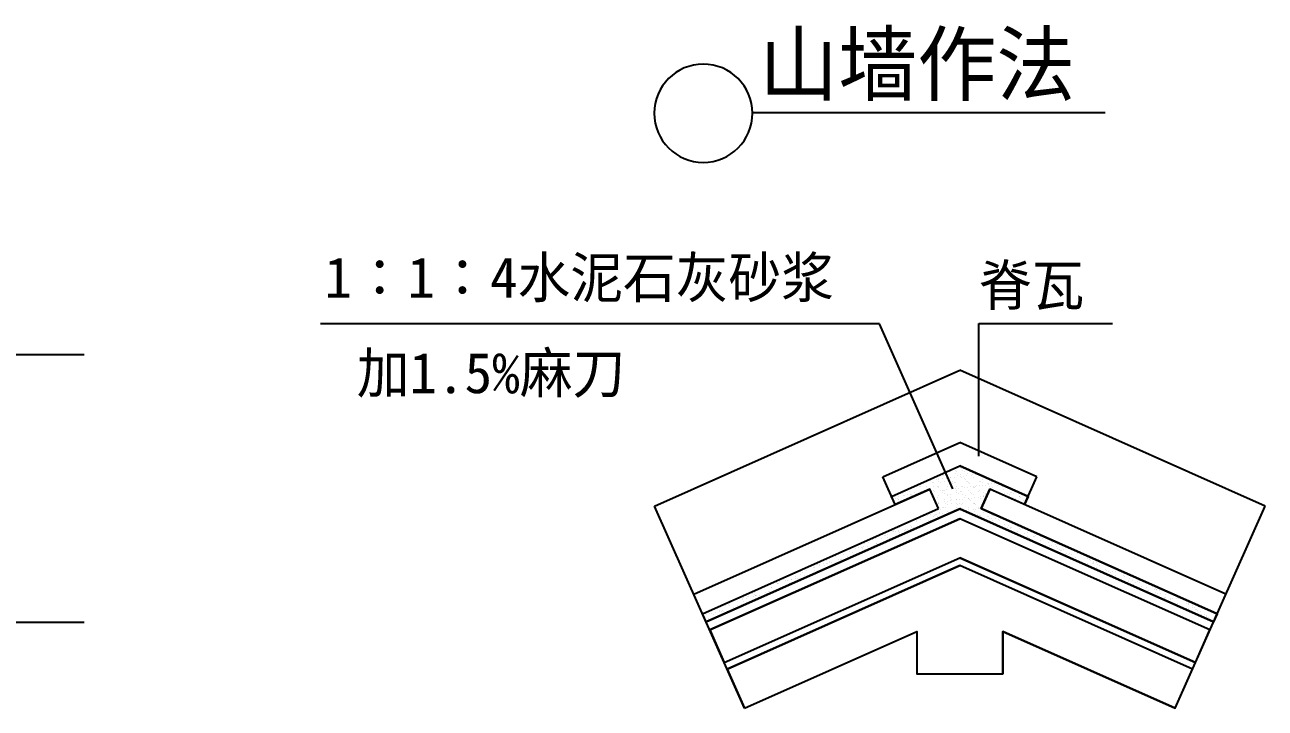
# Model space of a CAD drawing. Header units: metres. Extents: x 2670 to 45747, y -17800 to 38568.
# Drawn here: x 31499 to 45388, y 2334 to 9994 of the extents above; entities that cross this region are included whole.
import ezdxf

# ---------------------------------------------------------------- set-up
doc = ezdxf.new("R2010")
doc.units = ezdxf.units.M
doc.layers.add('MC', color=4, linetype='Continuous')
doc.layers.add('ZHOU2', color=3, linetype='Continuous')

# ---------------------------------------------------------------- blocks, each defined once
blk = doc.blocks.new('HN10')
for start, end in [(0, 180), (180, 0)]:
    blk.add_arc((0, 0), 688, start, end)

msp = doc.modelspace()

# ---------------------------------------------------------------- linework, layer by layer
for p, q in [((39653.29, 9011.98), (43597.21, 9011.98)), ((41070.55, 6640.54), (34809.02, 6640.54)), ((41889.99, 4794.02), (41070.55, 6640.54)), ((42180.21, 6646.99), (43676.86, 6646.99)), ((42180.21, 5158.09), (42180.21, 6646.99)), ((30584.42, 6296.9), (32164.12, 6296.9)), ((41921.25, 5000.05), (41921.25, 5000.05)), ((41988.66, 5016.94), (41988.66, 5016.94)), ((42002.77, 5003.15), (42002.77, 5003.15)), ((41597.11, 4863.66), (41597.11, 4863.66)), ((41600.64, 4882.6), (41600.64, 4882.6)), ((41641.29, 4887.95), (41641.29, 4887.95)), ((41665.59, 4867.8), (41665.59, 4867.8)), ((41673.35, 4863.98), (41673.35, 4863.98)), ((41709.21, 4896.89), (41709.21, 4896.89)), ((41725.88, 4914.07), (41725.88, 4914.07)), ((41731.73, 4877.38), (41731.73, 4877.38)), ((41735.23, 4900.31), (41735.23, 4900.31)), ((41752.82, 4863.95), (41752.82, 4863.95)), ((41770.94, 4956.17), (41770.94, 4956.17)), ((41775.88, 4905.67), (41775.88, 4905.67)), ((41780.16, 4947.72), (41780.16, 4947.72)), ((41788.34, 4940.79), (41788.34, 4940.79)), ((41793.32, 4965.81), (41793.32, 4965.81)), ((41796.47, 4869.47), (41796.47, 4869.47)), ((41823.66, 4907.86), (41823.66, 4907.86)), ((41843.79, 4914.61), (41843.79, 4914.61)), ((41860.93, 4918.93), (41860.93, 4918.93)), ((41868.14, 4989.43), (41868.14, 4989.43)), ((41869.82, 4918.03), (41869.82, 4918.03)), ((41873.43, 4862.26), (41873.43, 4862.26)), ((41887.44, 4877.66), (41887.44, 4877.66)), ((41908.52, 4864.23), (41908.52, 4864.23)), ((41910.47, 4923.39), (41910.47, 4923.39)), ((41921.22, 4965.2), (41921.22, 4965.2)), ((41924.37, 4868.86), (41924.37, 4868.86)), ((41930.47, 4991.61), (41930.47, 4991.61)), ((41944.05, 4941.08), (41944.05, 4941.08)), ((41973.97, 4951.75), (41973.97, 4951.75)), ((41978.38, 4932.33), (41978.38, 4932.33)), ((41991.81, 4920.6), (41991.81, 4920.6)), ((42004.41, 4935.75), (42004.41, 4935.75)), ((42023.73, 4906.15), (42023.73, 4906.15)), ((42023.85, 4989.72), (42023.85, 4989.72)), ((42032.95, 4897.7), (42032.95, 4897.7)), ((42043.15, 4877.94), (42043.15, 4877.94)), ((42045.06, 4941.1), (42045.06, 4941.1)), ((42056.27, 4970.06), (42056.27, 4970.06)), ((42059.42, 4873.72), (42059.42, 4873.72)), ((42064.23, 4864.51), (42064.23, 4864.51)), ((42099.76, 4941.36), (42099.76, 4941.36)), ((42112.97, 4950.04), (42112.97, 4950.04)), ((42119.71, 4919.99), (42119.71, 4919.99)), ((42139, 4953.47), (42139, 4953.47)), ((42174.04, 4950.03), (42174.04, 4950.03)), ((42183.26, 4941.58), (42183.26, 4941.58)), ((42190.3, 4875.39), (42190.3, 4875.39)), ((42198.85, 4878.23), (42198.85, 4878.23)), ((42219.94, 4864.8), (42219.94, 4864.8)), ((42226.75, 4901.72), (42226.75, 4901.72)), ((42318.2, 4874.78), (42318.2, 4874.78)), ((42375.65, 4865.08), (42375.65, 4865.08)), ((41304.99, 4751.32), (41304.99, 4751.32)), ((41326.08, 4737.89), (41326.08, 4737.89)), ((41372.74, 4776.21), (41372.74, 4776.21)), ((41377.57, 4723.77), (41377.57, 4723.77)), ((41405.79, 4767.21), (41405.79, 4767.21)), ((41418.21, 4729.12), (41418.21, 4729.12)), ((41422.51, 4730.61), (41422.51, 4730.61)), ((41460.7, 4751.61), (41460.7, 4751.61)), ((41470.25, 4816.67), (41470.25, 4816.67)), ((41481.78, 4738.18), (41481.78, 4738.18)), ((41486.13, 4738.06), (41486.13, 4738.06)), ((41512.15, 4741.49), (41512.15, 4741.49)), ((41517.31, 4815.02), (41517.31, 4815.02)), ((41523.05, 4820.1), (41523.05, 4820.1)), ((41533.69, 4766.59), (41533.69, 4766.59)), ((41572.81, 4774.49), (41572.81, 4774.49)), ((41601.13, 4818.34), (41601.13, 4818.34)), ((41730.24, 4570.57), (41632.62, 4789.82)), ((41646.74, 4759.21), (41646.74, 4759.21)), ((41668.74, 4771.46), (41668.74, 4771.46)), ((41673.02, 4815.31), (41673.02, 4815.31)), ((41687.39, 4764.56), (41687.39, 4764.56)), ((41723.12, 4818.38), (41723.12, 4818.38)), ((41729.03, 4817.73), (41729.03, 4817.73)), ((41732.34, 4809.93), (41732.34, 4809.93)), ((41755.31, 4773.5), (41755.31, 4773.5)), ((41772.11, 4752.17), (41772.11, 4752.17)), ((41775.84, 4770.07), (41775.84, 4770.07)), ((41781.33, 4776.93), (41781.33, 4776.93)), ((41793.2, 4738.74), (41793.2, 4738.74)), ((41799.62, 4773.13), (41799.62, 4773.13)), ((41821.98, 4782.28), (41821.98, 4782.28)), ((41825.6, 4724.47), (41825.6, 4724.47)), ((41828.72, 4815.59), (41828.72, 4815.59)), ((41864.08, 4822.59), (41864.08, 4822.59)), ((41867.23, 4726.25), (41867.23, 4726.25)), ((41882.64, 4853.82), (41882.64, 4853.82)), ((41889.89, 4791.22), (41889.89, 4791.22)), ((41915.92, 4794.65), (41915.92, 4794.65)), ((41926.14, 4813.96), (41926.14, 4813.96)), ((41927.52, 4772.52), (41927.52, 4772.52)), ((41927.82, 4752.46), (41927.82, 4752.46)), ((41948.91, 4739.02), (41948.91, 4739.02)), ((41956.57, 4800), (41956.57, 4800)), ((41975.91, 4768.35), (41975.91, 4768.35)), ((41984.43, 4815.87), (41984.43, 4815.87)), ((41985.12, 4759.91), (41985.12, 4759.91)), ((41994.96, 4824.26), (41994.96, 4824.26)), ((41998.11, 4727.92), (41998.11, 4727.92)), ((42024.48, 4808.94), (42024.48, 4808.94)), ((42050.51, 4812.36), (42050.51, 4812.36)), ((42062.57, 4777.38), (42062.57, 4777.38)), ((42076.45, 4857.84), (42076.45, 4857.84)), ((42083.53, 4752.74), (42083.53, 4752.74)), ((42091.16, 4817.72), (42091.16, 4817.72)), ((42104.61, 4739.31), (42104.61, 4739.31)), ((42122.86, 4823.65), (42122.86, 4823.65)), ((42126.01, 4727.31), (42126.01, 4727.31)), ((42126.21, 4812.24), (42126.21, 4812.24)), ((42135.43, 4803.79), (42135.43, 4803.79)), ((42140.14, 4816.16), (42140.14, 4816.16)), ((42159.07, 4826.66), (42159.07, 4826.66)), ((42178.93, 4763.93), (42178.93, 4763.93)), ((42185.1, 4830.08), (42185.1, 4830.08)), ((42193.44, 4779.05), (42193.44, 4779.05)), ((42207.52, 4570.57), (42305.14, 4789.82)), ((42225.75, 4835.43), (42225.75, 4835.43)), ((42239.24, 4753.02), (42239.24, 4753.02)), ((42257.9, 4828.51), (42257.9, 4828.51)), ((42260.32, 4739.59), (42260.32, 4739.59)), ((42261.05, 4732.17), (42261.05, 4732.17)), ((42276.52, 4856.12), (42276.52, 4856.12)), ((42285.74, 4847.68), (42285.74, 4847.68)), ((42293.66, 4844.38), (42293.66, 4844.38)), ((42295.84, 4816.44), (42295.84, 4816.44)), ((42319.69, 4847.8), (42319.69, 4847.8)), ((42329.24, 4807.82), (42329.24, 4807.82)), ((42360.33, 4853.15), (42360.33, 4853.15)), ((42379, 4762.22), (42379, 4762.22)), ((42388.22, 4753.77), (42388.22, 4753.77)), ((42388.78, 4830.18), (42388.78, 4830.18)), ((42394.94, 4753.31), (42394.94, 4753.31)), ((42451.55, 4816.72), (42451.55, 4816.72)), ((42456.39, 4783.3), (42456.39, 4783.3)), ((42474.35, 4738.71), (42474.35, 4738.71)), ((42500.37, 4742.13), (42500.37, 4742.13)), ((42519.84, 4733.23), (42519.84, 4733.23)), ((42541.02, 4747.48), (42541.02, 4747.48)), ((42550.65, 4753.59), (42550.65, 4753.59)), ((42571.73, 4740.16), (42571.73, 4740.16)), ((42582.02, 4757.79), (42582.02, 4757.79)), ((42608.94, 4756.43), (42608.94, 4756.43)), ((42654.88, 4738.09), (42654.88, 4738.09)), ((41216.95, 4702.62), (41216.95, 4702.62)), ((41242.98, 4706.05), (41242.98, 4706.05)), ((41246.28, 4689.25), (41246.28, 4689.25)), ((41272.2, 4686.73), (41272.2, 4686.73)), ((41278.06, 4669.2), (41278.06, 4669.2)), ((41281.42, 4678.28), (41281.42, 4678.28)), ((41283.63, 4711.4), (41283.63, 4711.4)), ((41338.35, 4715.46), (41338.35, 4715.46)), ((41351.54, 4720.34), (41351.54, 4720.34)), ((41401.98, 4689.54), (41401.98, 4689.54)), ((41431.72, 4722.17), (41431.72, 4722.17)), ((41473.4, 4720.33), (41473.4, 4720.33)), ((41713.4, 4690.1), (41713.4, 4690.1)), ((41728.01, 4632.28), (41728.01, 4632.28)), ((41732.18, 4721.38), (41732.18, 4721.38)), ((41733.49, 4641.17), (41733.49, 4641.17)), ((41735.33, 4625.04), (41735.33, 4625.04)), ((41777.78, 4586.68), (41777.78, 4586.68)), ((41801.41, 4650.11), (41801.41, 4650.11)), ((41802.77, 4676.79), (41802.77, 4676.79)), ((41812.5, 4626.97), (41812.5, 4626.97)), ((41827.43, 4653.54), (41827.43, 4653.54)), ((41833.58, 4613.54), (41833.58, 4613.54)), ((41834.82, 4716.03), (41834.82, 4716.03)), ((41868.08, 4658.89), (41868.08, 4658.89)), ((41869.1, 4690.38), (41869.1, 4690.38)), ((41870.38, 4629.91), (41870.38, 4629.91)), ((41878.32, 4676.17), (41878.32, 4676.17)), ((41928.08, 4630.56), (41928.08, 4630.56)), ((41930.67, 4676.17), (41930.67, 4676.17)), ((41935.99, 4667.83), (41935.99, 4667.83)), ((41937.3, 4622.12), (41937.3, 4622.12)), ((41962.02, 4671.26), (41962.02, 4671.26)), ((41968.2, 4627.25), (41968.2, 4627.25)), ((41989.29, 4613.82), (41989.29, 4613.82)), ((42001.25, 4631.58), (42001.25, 4631.58)), ((42002.67, 4676.61), (42002.67, 4676.61)), ((42024.81, 4690.67), (42024.81, 4690.67)), ((42028.62, 4720.05), (42028.62, 4720.05)), ((42065.71, 4681.04), (42065.71, 4681.04)), ((42068.86, 4584.7), (42068.86, 4584.7)), ((42070.58, 4685.55), (42070.58, 4685.55)), ((42078.39, 4674.45), (42078.39, 4674.45)), ((42087.61, 4666), (42087.61, 4666)), ((42096.61, 4688.98), (42096.61, 4688.98)), ((42123.91, 4627.53), (42123.91, 4627.53)), ((42129.16, 4630.97), (42129.16, 4630.97)), ((42131.1, 4626.14), (42131.1, 4626.14)), ((42137.26, 4694.33), (42137.26, 4694.33)), ((42144.99, 4614.1), (42144.99, 4614.1)), ((42180.52, 4690.95), (42180.52, 4690.95)), ((42196.59, 4682.71), (42196.59, 4682.71)), ((42199.74, 4586.37), (42199.74, 4586.37)), ((42205.17, 4703.27), (42205.17, 4703.27)), ((42228.7, 4718.33), (42228.7, 4718.33)), ((42231.2, 4706.69), (42231.2, 4706.69)), ((42237.91, 4709.89), (42237.91, 4709.89)), ((42590.42, 4688.63), (42590.42, 4688.63)), ((42631.79, 4712.19), (42631.79, 4712.19)), ((42641.01, 4703.75), (42641.01, 4703.75)), ((42647.64, 4691.8), (42647.64, 4691.8)), ((42658.03, 4641.75), (42658.03, 4641.75)), ((42681.06, 4636.46), (42681.06, 4636.46)), ((42684.51, 4663.89), (42684.51, 4663.89)), ((42718.33, 4688.02), (42718.33, 4688.02)), ((41529.88, 4450.61), (41529.88, 4450.61)), ((41543.14, 4477.57), (41543.14, 4477.57)), ((41562.55, 4487.77), (41562.55, 4487.77)), ((41578.33, 4491.29), (41578.33, 4491.29)), ((41604.35, 4494.71), (41604.35, 4494.71)), ((41645, 4500.06), (41645, 4500.06)), ((41678.19, 4482.44), (41678.19, 4482.44)), ((41680.19, 4494.49), (41680.19, 4494.49)), ((41697.17, 4501.48), (41697.17, 4501.48)), ((41712.92, 4509), (41712.92, 4509)), ((41718.25, 4488.05), (41718.25, 4488.05)), ((41738.48, 4528.7), (41738.48, 4528.7)), ((41738.94, 4512.43), (41738.94, 4512.43)), ((41753.78, 4564.9), (41753.78, 4564.9)), ((41779.59, 4517.78), (41779.59, 4517.78)), ((41786.99, 4578.24), (41786.99, 4578.24)), ((41805.92, 4580.45), (41805.92, 4580.45)), ((41830.49, 4538.38), (41830.49, 4538.38)), ((41847.51, 4526.72), (41847.51, 4526.72)), ((41873.53, 4533.57), (41873.53, 4533.57)), ((41873.53, 4530.15), (41873.53, 4530.15)), ((41909.49, 4565.18), (41909.49, 4565.18)), ((41933.82, 4579.83), (41933.82, 4579.83)), ((41980.8, 4582.26), (41980.8, 4582.26)), ((42048.77, 4553.22), (42048.77, 4553.22)), ((42065.19, 4565.46), (42065.19, 4565.46)), ((42116.68, 4562.16), (42116.68, 4562.16)), ((42132.31, 4534.62), (42132.31, 4534.62)), ((42142.71, 4565.59), (42142.71, 4565.59)), ((42164.29, 4502.33), (42164.29, 4502.33)), ((42180.87, 4580.54), (42180.87, 4580.54)), ((42183.36, 4570.94), (42183.36, 4570.94)), ((42185.38, 4488.9), (42185.38, 4488.9)), ((42190.09, 4572.1), (42190.09, 4572.1)), ((42202.89, 4490.03), (42202.89, 4490.03)), ((42233.59, 4532.24), (42233.59, 4532.24)), ((42267.35, 4539.49), (42267.35, 4539.49)), ((42283.35, 4486.63), (42283.35, 4486.63)), ((42292.57, 4478.19), (42292.57, 4478.19)), ((42297.37, 4456.49), (42297.37, 4456.49)), ((42320, 4502.61), (42320, 4502.61)), ((42323.4, 4459.92), (42323.4, 4459.92)), ((42330.8, 4489.41), (42330.8, 4489.41)), ((42341.08, 4489.18), (42341.08, 4489.18)), ((42364.05, 4465.27), (42364.05, 4465.27)), ((42401.38, 4444.82), (42401.38, 4444.82)), ((41152.75, 4305.8), (41152.75, 4305.8)), ((41211.71, 4313.35), (41211.71, 4313.35)), ((41220.66, 4314.74), (41220.66, 4314.74)), ((41223.05, 4330.71), (41223.05, 4330.71)), ((41246.69, 4318.17), (41246.69, 4318.17)), ((41279.03, 4317.24), (41279.03, 4317.24)), ((41287.34, 4323.52), (41287.34, 4323.52)), ((41288.25, 4308.79), (41288.25, 4308.79)), ((41291.51, 4361.99), (41291.51, 4361.99)), ((41350.95, 4330.1), (41350.95, 4330.1)), ((41355.25, 4332.46), (41355.25, 4332.46)), ((41367.42, 4313.64), (41367.42, 4313.64)), ((41379.57, 4406.72), (41379.57, 4406.72)), ((41381.28, 4335.89), (41381.28, 4335.89)), ((41418.39, 4381.84), (41418.39, 4381.84)), ((41421.93, 4341.24), (41421.93, 4341.24)), ((41426.14, 4375.71), (41426.14, 4375.71)), ((41429.34, 4361.12), (41429.34, 4361.12)), ((41438.56, 4352.68), (41438.56, 4352.68)), ((41447.22, 4362.28), (41447.22, 4362.28)), ((41482.75, 4439.13), (41482.75, 4439.13)), ((41482.85, 4431.31), (41482.85, 4431.31)), ((41546.29, 4381.23), (41546.29, 4381.23)), ((41579.65, 4405.01), (41579.65, 4405.01)), ((41613.73, 4432.97), (41613.73, 4432.97)), ((41638.45, 4439.41), (41638.45, 4439.41)), ((42261.28, 4440.54), (42261.28, 4440.54)), ((42270.5, 4443.15), (42270.5, 4443.15)), ((42336.07, 4438.33), (42336.07, 4438.33)), ((42385.83, 4392.73), (42385.83, 4392.73)), ((42395.05, 4384.28), (42395.05, 4384.28)), ((42416.99, 4440.82), (42416.99, 4440.82)), ((42468.99, 4397.94), (42468.99, 4397.94)), ((42478.06, 4350.82), (42478.06, 4350.82)), ((42504.08, 4354.25), (42504.08, 4354.25)), ((42516.09, 4377.69), (42516.09, 4377.69)), ((42532.44, 4347.86), (42532.44, 4347.86)), ((42537.17, 4364.26), (42537.17, 4364.26)), ((42544.73, 4359.6), (42544.73, 4359.6)), ((42588.86, 4388.31), (42588.86, 4388.31)), ((42612.65, 4368.54), (42612.65, 4368.54)), ((42613.08, 4315.9), (42613.08, 4315.9)), ((42638.62, 4342.7), (42638.62, 4342.7)), ((42638.67, 4371.97), (42638.67, 4371.97)), ((42647.84, 4334.26), (42647.84, 4334.26)), ((42667.48, 4352.73), (42667.48, 4352.73)), ((42768.78, 4316.18), (42768.78, 4316.18)), ((40899.98, 4181.57), (40899.98, 4181.57)), ((40940.68, 4187.58), (40940.68, 4187.58)), ((40978.42, 4229.47), (40978.42, 4229.47)), ((40987.64, 4221.03), (40987.64, 4221.03)), ((41020.48, 4236.22), (41020.48, 4236.22)), ((41030.86, 4183.24), (41030.86, 4183.24)), ((41031.14, 4181.17), (41031.14, 4181.17)), ((41095.32, 4232.7), (41095.32, 4232.7)), ((41096.39, 4187.87), (41096.39, 4187.87)), ((41128.73, 4273.35), (41128.73, 4273.35)), ((41137.94, 4264.91), (41137.94, 4264.91)), ((41155.1, 4249.94), (41155.1, 4249.94)), ((41155.61, 4278.97), (41155.61, 4278.97)), ((41176.19, 4236.51), (41176.19, 4236.51)), ((41181.44, 4225.05), (41181.44, 4225.05)), ((41290.66, 4283.83), (41290.66, 4283.83)), ((42603.02, 4303.27), (42603.02, 4303.27)), ((42670.63, 4256.39), (42670.63, 4256.39)), ((42691.34, 4294.4), (42691.34, 4294.4)), ((42712.18, 4252.77), (42712.18, 4252.77)), ((42725.42, 4253.93), (42725.42, 4253.93)), ((42730.93, 4302.65), (42730.93, 4302.65)), ((42733.26, 4239.34), (42733.26, 4239.34)), ((42741.1, 4248.8), (42741.1, 4248.8)), ((42750.32, 4240.35), (42750.32, 4240.35)), ((42793.34, 4262.87), (42793.34, 4262.87)), ((42793.82, 4200.49), (42793.82, 4200.49)), ((42801.51, 4258.06), (42801.51, 4258.06)), ((42819.36, 4266.3), (42819.36, 4266.3)), ((42860.01, 4271.65), (42860.01, 4271.65)), ((42867.88, 4253.05), (42867.88, 4253.05)), ((42869.12, 4211.18), (42869.12, 4211.18)), ((42888.97, 4239.62), (42888.97, 4239.62)), ((42964.87, 4191.26), (42964.87, 4191.26)), ((42993.89, 4198.77), (42993.89, 4198.77)), ((43000, 4212.85), (43000, 4212.85)), ((43003.11, 4190.33), (43003.11, 4190.33)), ((40572.74, 4029.23), (40572.74, 4029.23)), ((40580.22, 4049.51), (40580.22, 4049.51)), ((40640.18, 4080.98), (40640.18, 4080.98)), ((40669.65, 4061.81), (40669.65, 4061.81)), ((40707.79, 4034.1), (40707.79, 4034.1)), ((40728.36, 4123.88), (40728.36, 4123.88)), ((40728.41, 4120.48), (40728.41, 4120.48)), ((40730.52, 4093.4), (40730.52, 4093.4)), ((40749.45, 4110.45), (40749.45, 4110.45)), ((40754.43, 4123.9), (40754.43, 4123.9)), ((40768.08, 4080.36), (40768.08, 4080.36)), ((40780.29, 4047.8), (40780.29, 4047.8)), ((40795.08, 4129.25), (40795.08, 4129.25)), ((40825.35, 4062.1), (40825.35, 4062.1)), ((40835.52, 4132.11), (40835.52, 4132.11)), ((40863, 4138.19), (40863, 4138.19)), ((40880.83, 4137.28), (40880.83, 4137.28)), ((40884.07, 4124.17), (40884.07, 4124.17)), ((40889.02, 4141.62), (40889.02, 4141.62)), ((40905.16, 4110.74), (40905.16, 4110.74)), ((40929.67, 4146.97), (40929.67, 4146.97)), ((40963.42, 4131.5), (40963.42, 4131.5)), ((40997.58, 4155.91), (40997.58, 4155.91)), ((41023.61, 4159.34), (41023.61, 4159.34)), ((41064.26, 4164.69), (41064.26, 4164.69)), ((42932.57, 4161.1), (42932.57, 4161.1)), ((42974.03, 4157.2), (42974.03, 4157.2)), ((43000.05, 4160.63), (43000.05, 4160.63)), ((43003.15, 4116.51), (43003.15, 4116.51)), ((43040.7, 4165.98), (43040.7, 4165.98)), ((43046.61, 4150.47), (43046.61, 4150.47)), ((43063.97, 4128.13), (43063.97, 4128.13)), ((43067.61, 4165.97), (43067.61, 4165.97)), ((43085.06, 4114.7), (43085.06, 4114.7)), ((43096.37, 4104.87), (43096.37, 4104.87)), ((43105.59, 4096.42), (43105.59, 4096.42)), ((43131.05, 4115.89), (43131.05, 4115.89)), ((43149.09, 4056.56), (43149.09, 4056.56)), ((43154.71, 4051.53), (43154.71, 4051.53)), ((43160.96, 4066.34), (43160.96, 4066.34)), ((43180.74, 4054.96), (43180.74, 4054.96)), ((43201.64, 4071.3), (43201.64, 4071.3)), ((43221.39, 4060.31), (43221.39, 4060.31)), ((43289.3, 4069.25), (43289.3, 4069.25)), ((43315.33, 4072.68), (43315.33, 4072.68)), ((43316.67, 4066.62), (43316.67, 4066.62)), ((43329.54, 4070.68), (43329.54, 4070.68)), ((43349.16, 4054.84), (43349.16, 4054.84)), ((43358.38, 4046.4), (43358.38, 4046.4)), ((40302.83, 3934.99), (40302.83, 3934.99)), ((40317.11, 3931.84), (40317.11, 3931.84)), ((40329.37, 3916.14), (40329.37, 3916.14)), ((40338.59, 3907.7), (40338.59, 3907.7)), ((40370.74, 3943.93), (40370.74, 3943.93)), ((40396.77, 3947.36), (40396.77, 3947.36)), ((40398.61, 3936.04), (40398.61, 3936.04)), ((40437.42, 3952.71), (40437.42, 3952.71)), ((40447.99, 3933.5), (40447.99, 3933.5)), ((40457.33, 3998.11), (40457.33, 3998.11)), ((40478.42, 3984.68), (40478.42, 3984.68)), ((40479.68, 3960.03), (40479.68, 3960.03)), ((40488.89, 3951.58), (40488.89, 3951.58)), ((40505.33, 3961.65), (40505.33, 3961.65)), ((40512.45, 3982.97), (40512.45, 3982.97)), ((40531.36, 3965.08), (40531.36, 3965.08)), ((40572, 3970.43), (40572, 3970.43)), ((40613.04, 3998.4), (40613.04, 3998.4)), ((40629.98, 4003.91), (40629.98, 4003.91)), ((40634.12, 3984.96), (40634.12, 3984.96)), ((40639.2, 3995.47), (40639.2, 3995.47)), ((40639.92, 3979.37), (40639.92, 3979.37)), ((40643.33, 3984.64), (40643.33, 3984.64)), ((43260.06, 4003.21), (43260.06, 4003.21)), ((43269.25, 4024.42), (43269.25, 4024.42)), ((43281.14, 3989.77), (43281.14, 3989.77)), ((43332.69, 3974.34), (43332.69, 3974.34)), ((43361.43, 3949.29), (43361.43, 3949.29)), ((43400.13, 4026.09), (43400.13, 4026.09)), ((43401.88, 4006.54), (43401.88, 4006.54)), ((43402.08, 3954.64), (43402.08, 3954.64)), ((43403.28, 3929.74), (43403.28, 3929.74)), ((43415.77, 4003.49), (43415.77, 4003.49)), ((43436.85, 3990.06), (43436.85, 3990.06)), ((43451.64, 3960.94), (43451.64, 3960.94)), ((43460.86, 3952.49), (43460.86, 3952.49)), ((43467.74, 3979.21), (43467.74, 3979.21)), ((43469.99, 3963.58), (43469.99, 3963.58)), ((43496.02, 3967.01), (43496.02, 3967.01)), ((43504.36, 3912.63), (43504.36, 3912.63)), ((43512.76, 3941.7), (43512.76, 3941.7)), ((43531.18, 3929.13), (43531.18, 3929.13)), ((43536.67, 3972.36), (43536.67, 3972.36)), ((39904.51, 3753.09), (39904.51, 3753.09)), ((39945.16, 3758.44), (39945.16, 3758.44)), ((39989.87, 3779.5), (39989.87, 3779.5)), ((40013.07, 3767.39), (40013.07, 3767.39)), ((40039.1, 3770.81), (40039.1, 3770.81)), ((40079.75, 3776.16), (40079.75, 3776.16)), ((40081.47, 3780.07), (40081.47, 3780.07)), ((40124.92, 3784.36), (40124.92, 3784.36)), ((40127.58, 3810.27), (40127.58, 3810.27)), ((40147.66, 3785.1), (40147.66, 3785.1)), ((40173.69, 3788.53), (40173.69, 3788.53)), ((40179.06, 3872.26), (40179.06, 3872.26)), ((40185.21, 3830.63), (40185.21, 3830.63)), ((40186.3, 3872.34), (40186.3, 3872.34)), ((40188.28, 3863.82), (40188.28, 3863.82)), ((40207.38, 3858.91), (40207.38, 3858.91)), ((40214.34, 3793.88), (40214.34, 3793.88)), ((40231.78, 3823.96), (40231.78, 3823.96)), ((40252.65, 3882.37), (40252.65, 3882.37)), ((40320.26, 3835.49), (40320.26, 3835.49)), ((40342.01, 3872.63), (40342.01, 3872.63)), ((40363.09, 3859.19), (40363.09, 3859.19)), ((40380.55, 3881.76), (40380.55, 3881.76)), ((40382.09, 3867.84), (40382.09, 3867.84)), ((43554.12, 3867.03), (43554.12, 3867.03)), ((43563.34, 3858.58), (43563.34, 3858.58)), ((43582.77, 3848.97), (43582.77, 3848.97)), ((43601.77, 3884.53), (43601.77, 3884.53)), ((43611.85, 3878.57), (43611.85, 3878.57)), ((43632.94, 3865.14), (43632.94, 3865.14)), ((43650.68, 3857.91), (43650.68, 3857.91)), ((43669.38, 3837.66), (43669.38, 3837.66)), ((43676.7, 3861.34), (43676.7, 3861.34)), ((43708.84, 3816.78), (43708.84, 3816.78)), ((43717.35, 3866.69), (43717.35, 3866.69)), ((43729.67, 3883.92), (43729.67, 3883.92)), ((43732.82, 3787.58), (43732.82, 3787.58)), ((43757.15, 3862.61), (43757.15, 3862.61)), ((43788.65, 3865.42), (43788.65, 3865.42)), ((43800.26, 3839.32), (43800.26, 3839.32)), ((43806.91, 3817.01), (43806.91, 3817.01)), ((43807.94, 3753.65), (43807.94, 3753.65)), ((43816.13, 3808.56), (43816.13, 3808.56)), ((43831.37, 3752.24), (43831.37, 3752.24)), ((43857.39, 3755.67), (43857.39, 3755.67)), ((43859.63, 3768.7), (43859.63, 3768.7)), ((43864.55, 3817.06), (43864.55, 3817.06)), ((43867.87, 3792.45), (43867.87, 3792.45)), ((43898.04, 3761.02), (43898.04, 3761.02)), ((43963.65, 3753.93), (43963.65, 3753.93)), ((43965.96, 3769.96), (43965.96, 3769.96)), ((43991.98, 3773.39), (43991.98, 3773.39)), ((39644.23, 3620.8), (39644.23, 3620.8)), ((39669.78, 3632.64), (39669.78, 3632.64)), ((39780.86, 3692.3), (39780.86, 3692.3)), ((39797.68, 3632.03), (39797.68, 3632.03)), ((39799.94, 3621.08), (39799.94, 3621.08)), ((39816.02, 3611.99), (39816.02, 3611.99)), ((39830.63, 3646.7), (39830.63, 3646.7)), ((39839.84, 3638.26), (39839.84, 3638.26)), ((39856.55, 3684.5), (39856.55, 3684.5)), ((39865.12, 3683.77), (39865.12, 3683.77)), ((39915.27, 3746.57), (39915.27, 3746.57)), ((39929.58, 3733.23), (39929.58, 3733.23)), ((39931.17, 3736.19), (39931.17, 3736.19)), ((39936.35, 3733.14), (39936.35, 3733.14)), ((39980.93, 3690.59), (39980.93, 3690.59)), ((40060.46, 3734.9), (40060.46, 3734.9)), ((40070.97, 3746.85), (40070.97, 3746.85)), ((40092.06, 3733.42), (40092.06, 3733.42)), ((43829.03, 3740.21), (43829.03, 3740.21)), ((43909.39, 3723.1), (43909.39, 3723.1)), ((43918.61, 3714.65), (43918.61, 3714.65)), ((43931.31, 3742.37), (43931.31, 3742.37)), ((43984.74, 3740.5), (43984.74, 3740.5)), ((44001.9, 3697.77), (44001.9, 3697.77)), ((44038.08, 3650), (44038.08, 3650)), ((44060.64, 3692.14), (44060.64, 3692.14)), ((44069.5, 3650.89), (44069.5, 3650.89)), ((44078.73, 3655.35), (44078.73, 3655.35)), ((44112.42, 3718.68), (44112.42, 3718.68)), ((44129.8, 3697.16), (44129.8, 3697.16)), ((44146.64, 3664.29), (44146.64, 3664.29)), ((44159.74, 3629.01), (44159.74, 3629.01)), ((44162.18, 3673.08), (44162.18, 3673.08)), ((44171.4, 3664.63), (44171.4, 3664.63)), ((44172.67, 3667.72), (44172.67, 3667.72)), ((44180.82, 3615.57), (44180.82, 3615.57)), ((44200.38, 3652.56), (44200.38, 3652.56)), ((44213.32, 3673.07), (44213.32, 3673.07)), ((44214.9, 3624.77), (44214.9, 3624.77)), ((44315.45, 3629.29), (44315.45, 3629.29)), ((44336.53, 3615.86), (44336.53, 3615.86)), ((39346.71, 3483.5), (39346.71, 3483.5)), ((39373.2, 3495.03), (39373.2, 3495.03)), ((39379.71, 3515.05), (39379.71, 3515.05)), ((39388.92, 3506.61), (39388.92, 3506.61)), ((39394.29, 3481.6), (39394.29, 3481.6)), ((39407, 3529.76), (39407, 3529.76)), ((39477.59, 3485.17), (39477.59, 3485.17)), ((39520.82, 3573.12), (39520.82, 3573.12)), ((39528.91, 3495.31), (39528.91, 3495.31)), ((39530.01, 3558.93), (39530.01, 3558.93)), ((39539.23, 3550.49), (39539.23, 3550.49)), ((39542.05, 3534.63), (39542.05, 3534.63)), ((39546.85, 3576.55), (39546.85, 3576.55)), ((39582.73, 3510.63), (39582.73, 3510.63)), ((39585.52, 3558.73), (39585.52, 3558.73)), ((39587.49, 3581.9), (39587.49, 3581.9)), ((39602.34, 3580.89), (39602.34, 3580.89)), ((39655.41, 3590.84), (39655.41, 3590.84)), ((39665.32, 3607.37), (39665.32, 3607.37)), ((39680.32, 3602.82), (39680.32, 3602.82)), ((39681.43, 3594.27), (39681.43, 3594.27)), ((39689.54, 3594.37), (39689.54, 3594.37)), ((39722.08, 3599.62), (39722.08, 3599.62)), ((39737.39, 3585.76), (39737.39, 3585.76)), ((39790, 3608.56), (39790, 3608.56)), ((44256.73, 3567.22), (44256.73, 3567.22)), ((44259.42, 3549.68), (44259.42, 3549.68)), ((44264.66, 3579.17), (44264.66, 3579.17)), ((44267.99, 3605.68), (44267.99, 3605.68)), ((44273.88, 3570.72), (44273.88, 3570.72)), ((44317.38, 3530.86), (44317.38, 3530.86)), ((44327.33, 3558.62), (44327.33, 3558.62)), ((44331.44, 3555.61), (44331.44, 3555.61)), ((44353.36, 3562.05), (44353.36, 3562.05)), ((44394.01, 3567.4), (44394.01, 3567.4)), ((44402.02, 3511.01), (44402.02, 3511.01)), ((44412.44, 3567.5), (44412.44, 3567.5)), ((44466.48, 3560.47), (44466.48, 3560.47)), ((44511.53, 3504.37), (44511.53, 3504.37)), ((44517.45, 3529.14), (44517.45, 3529.14)), ((44526.67, 3520.7), (44526.67, 3520.7)), ((44529.93, 3510.4), (44529.93, 3510.4)), ((44532.62, 3490.93), (44532.62, 3490.93)), ((44570.17, 3480.84), (44570.17, 3480.84)), ((44668.64, 3474.1), (44668.64, 3474.1)), ((39095.24, 3387.64), (39095.24, 3387.64)), ((39102.17, 3369.26), (39102.17, 3369.26)), ((39123.25, 3355.83), (39123.25, 3355.83)), ((39131.81, 3378.98), (39131.81, 3378.98)), ((39154.52, 3336.02), (39154.52, 3336.02)), ((39163.15, 3396.58), (39163.15, 3396.58)), ((39181.58, 3333.38), (39181.58, 3333.38)), ((39189.18, 3400), (39189.18, 3400)), ((39214.82, 3382.29), (39214.82, 3382.29)), ((39229.83, 3405.35), (39229.83, 3405.35)), ((39257.87, 3369.54), (39257.87, 3369.54)), ((39282.12, 3422.86), (39282.12, 3422.86)), ((39282.25, 3434.03), (39282.25, 3434.03)), ((39297.74, 3414.3), (39297.74, 3414.3)), ((39314.48, 3432.96), (39314.48, 3432.96)), ((39323.77, 3417.72), (39323.77, 3417.72)), ((39364.42, 3423.07), (39364.42, 3423.07)), ((39410.15, 3433.42), (39410.15, 3433.42)), ((39432.42, 3466.75), (39432.42, 3466.75)), ((44469.63, 3464.13), (44469.63, 3464.13)), ((44508.02, 3452.95), (44508.02, 3452.95)), ((44534.05, 3456.38), (44534.05, 3456.38)), ((44574.7, 3461.73), (44574.7, 3461.73)), ((44600.51, 3465.8), (44600.51, 3465.8)), ((44608.52, 3442.58), (44608.52, 3442.58)), ((44619.93, 3435.24), (44619.93, 3435.24)), ((44629.15, 3426.79), (44629.15, 3426.79)), ((44642.61, 3470.67), (44642.61, 3470.67)), ((44668.12, 3418.92), (44668.12, 3418.92)), ((44672.65, 3386.93), (44672.65, 3386.93)), ((44707.62, 3379.44), (44707.62, 3379.44)), ((44714.74, 3350.71), (44714.74, 3350.71)), ((44728.71, 3366.01), (44728.71, 3366.01)), ((44731.57, 3368.85), (44731.57, 3368.85)), ((44755.38, 3356.06), (44755.38, 3356.06)), ((44823.3, 3365), (44823.3, 3365)), ((30584.42, 3296.9), (32164.12, 3296.9)), ((44802.15, 3324.25), (44802.15, 3324.25)), ((44804.61, 3317.66), (44804.61, 3317.66))]:
    msp.add_line(p, q)
for points in [[(41730.24, 4570.57), (41632.62, 4789.82), (41244.43, 4616.99), (41203.76, 4708.34), (41968.88, 5049), (42734.01, 4708.34), (42693.33, 4616.99), (42305.14, 4789.82), (42207.52, 4570.57), (44851.21, 3393.53), (44810.54, 3302.17), (41968.88, 4567.36), (39127.23, 3302.17), (39086.55, 3393.53)], [(39167.9, 3210.82), (39330.59, 2845.4), (41968.88, 4020.04), (44607.17, 2845.4), (44769.86, 3210.82), (41968.88, 4457.89)], [(39558.37, 2333.81), (41488.88, 3193.33), (41488.88, 2720.61), (42448.88, 2720.61), (42448.88, 3193.33), (44379.4, 2333.81), (44574.63, 2772.31), (41968.88, 3932.47), (39363.13, 2772.31)]]:
    msp.add_lwpolyline(points, close=True)
at = {"layer": 'MC'}
for p, q in [((38549.66, 4599.41), (41968.88, 6121.74)), ((45388.1, 4599.41), (41968.88, 6121.74)), ((41106.14, 4927.59), (41968.88, 5311.71)), ((42831.62, 4927.59), (41968.88, 5311.71)), ((41203.76, 4708.34), (41968.88, 5049)), ((42734.01, 4708.34), (41968.88, 5049)), ((41244.43, 4616.99), (41106.14, 4927.59)), ((42693.33, 4616.99), (42831.62, 4927.59)), ((38988.94, 3612.78), (41632.62, 4789.82)), ((44948.83, 3612.78), (42305.14, 4789.82)), ((39558.37, 2333.81), (38549.66, 4599.41)), ((44379.4, 2333.81), (45388.1, 4599.41)), ((39086.55, 3393.53), (41730.24, 4570.57)), ((39127.23, 3302.17), (41968.88, 4567.36)), ((39167.9, 3210.82), (41968.88, 4457.89)), ((41968.88, 4567.36), (44810.54, 3302.17)), ((44769.86, 3210.82), (41968.88, 4457.89)), ((44851.21, 3393.53), (42207.52, 4570.57)), ((39330.59, 2845.4), (41968.88, 4020.04)), ((39363.13, 2772.31), (41968.88, 3932.47)), ((44607.17, 2845.4), (41968.88, 4020.04)), ((44574.63, 2772.31), (41968.88, 3932.47)), ((39558.37, 2333.81), (41488.88, 3193.33)), ((41488.88, 3193.33), (41488.88, 2720.61)), ((42448.88, 3193.33), (42448.88, 2720.61)), ((44379.4, 2333.81), (42448.88, 3193.33)), ((41488.88, 2720.61), (42448.88, 2720.61))]:
    msp.add_line(p, q, dxfattribs=at)

# ---------------------------------------------------------------- block references
at = {"layer": 'MC', "xscale": 0.8, "yscale": 0.8, "zscale": 0.8}
msp.add_blockref('HN10', (39096.33, 9002.7), dxfattribs=at)

# ---------------------------------------------------------------- texts
at = {"layer": 'MC'}
msp.add_text('山墙作法', height=681, dxfattribs=at).set_placement((39721.82, 9213.07))
at = {"layer": 'ZHOU2'}
for s, p in [('1∶1∶4水泥石灰砂浆', (34855.21, 6934.21)), ('脊瓦', (42182.79, 6846.65)), ('加1.5%麻刀', (35215.6, 5865.01))]:
    msp.add_text(s, height=454, dxfattribs=at).set_placement(p)

doc.saveas('drawing.dxf')
